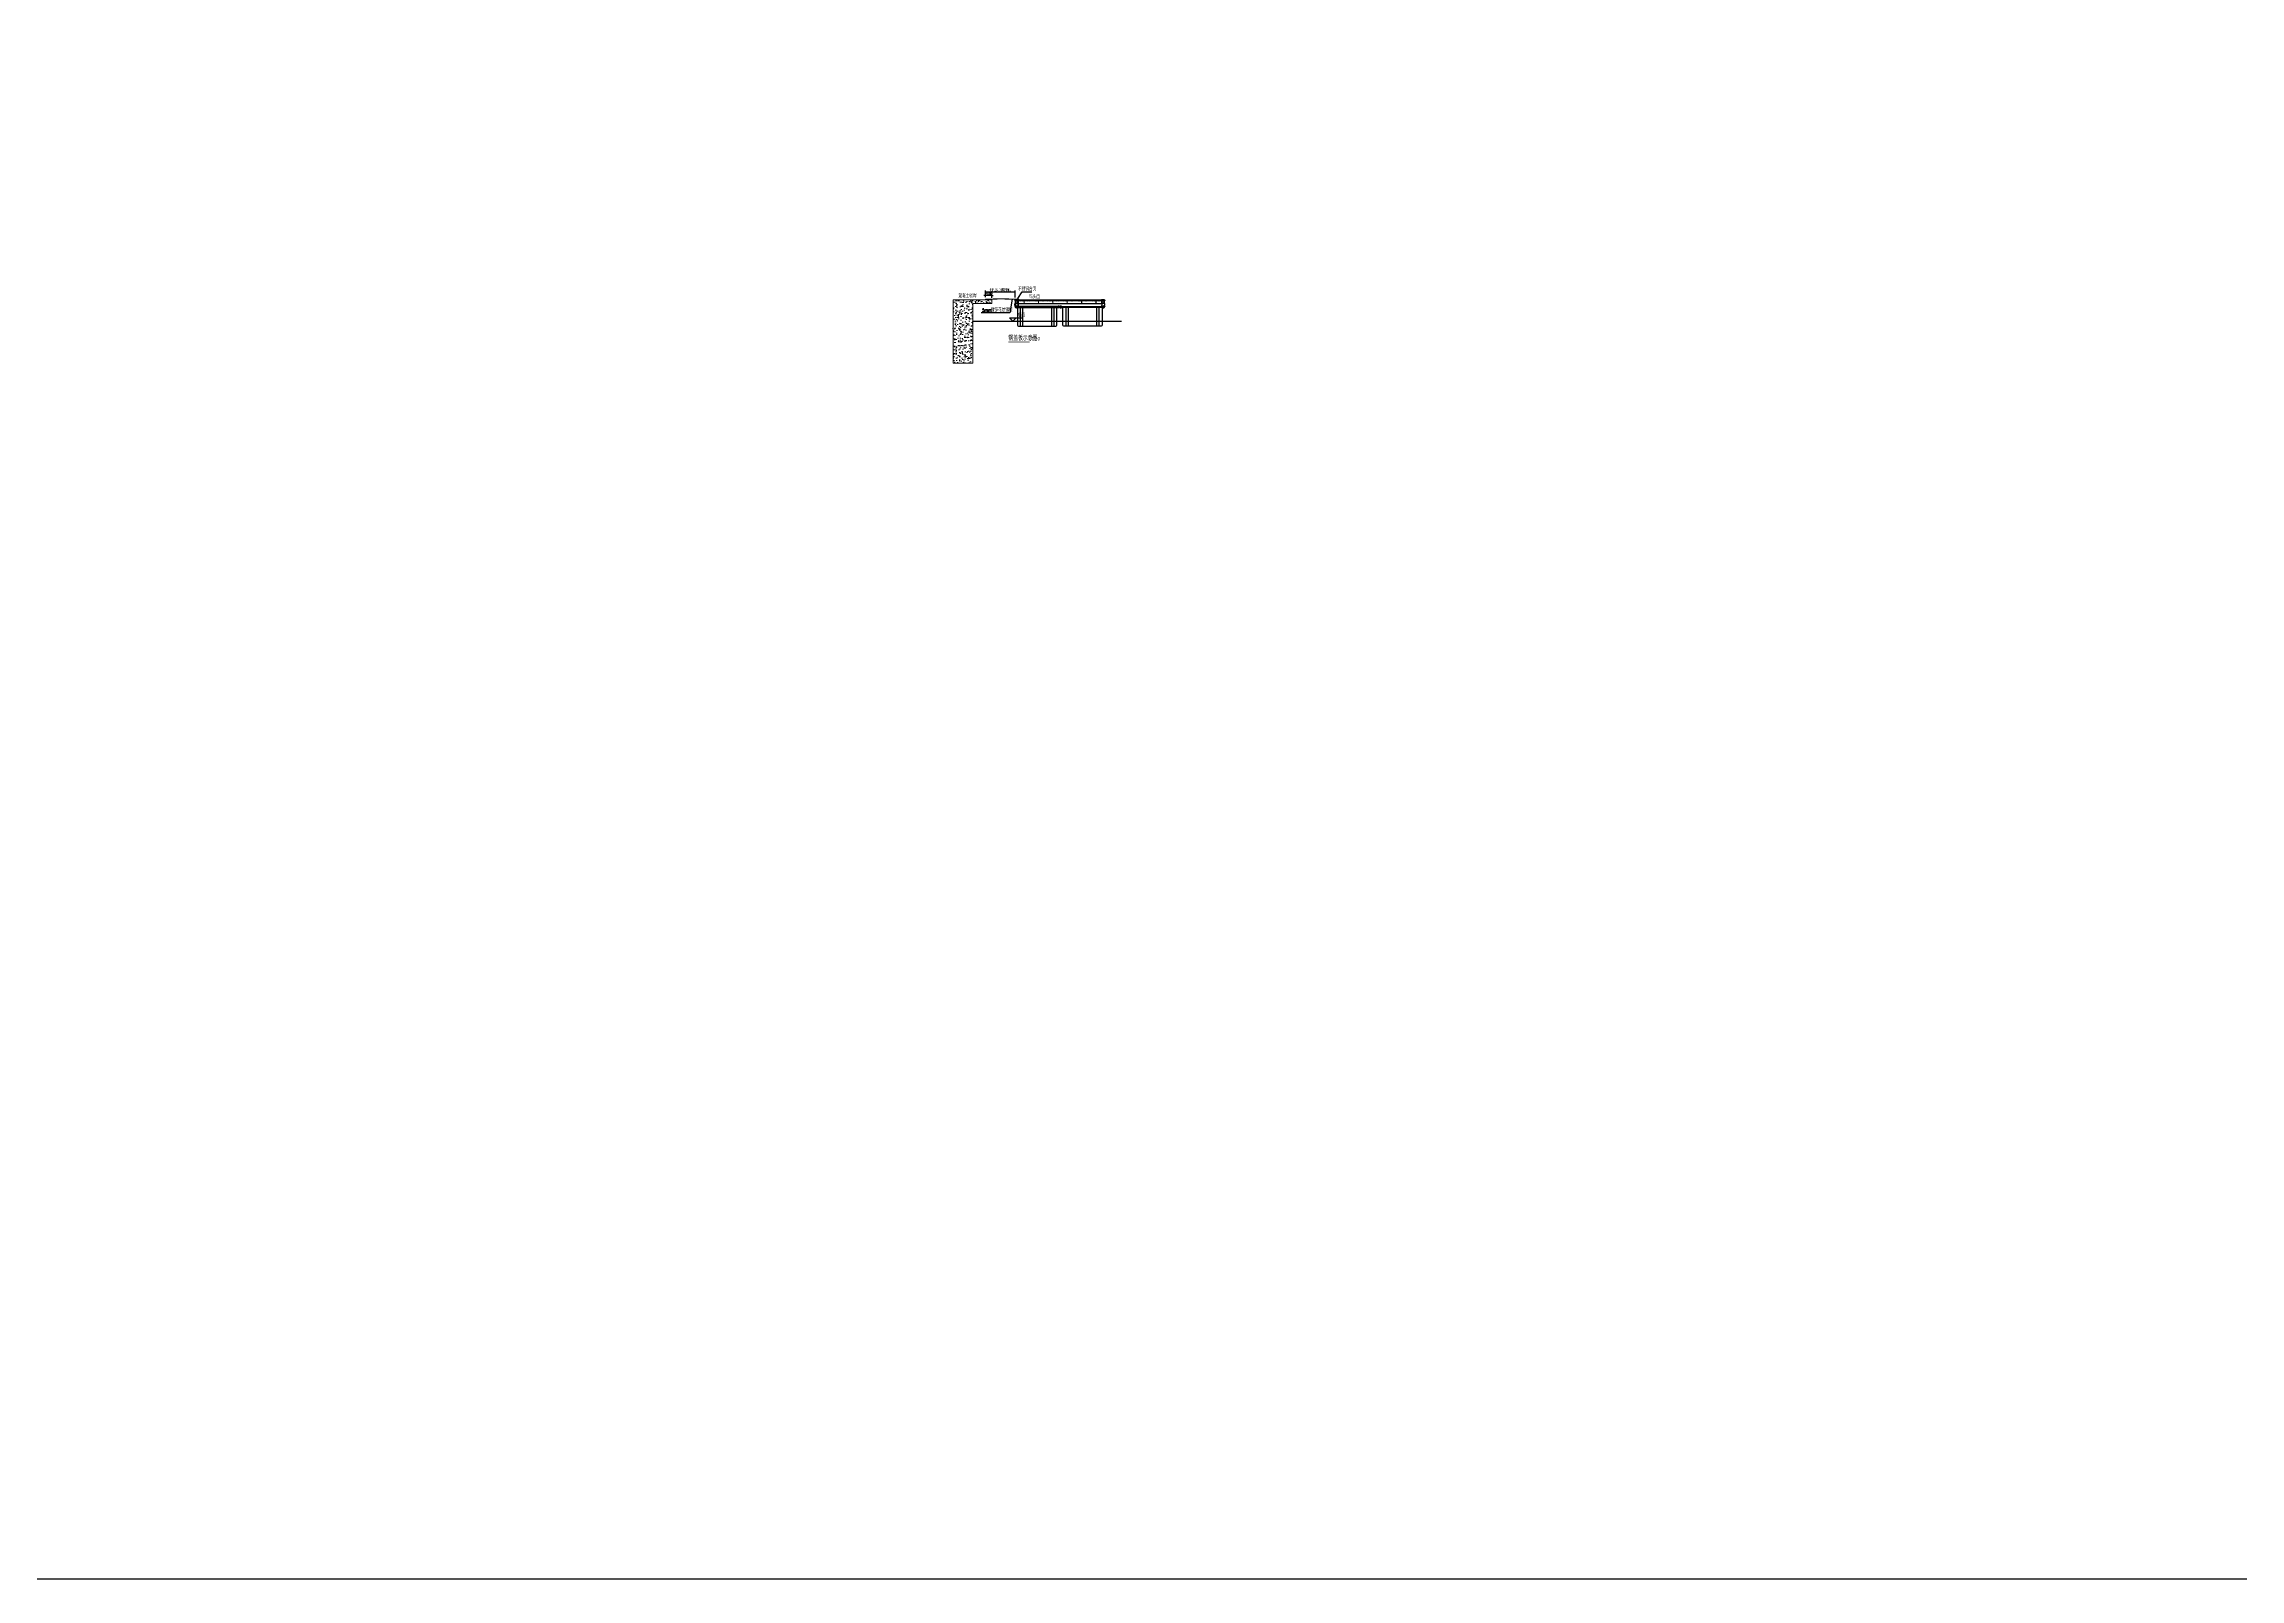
# Model space of a CAD drawing. Extents: x -89702 to 926017, y -610001 to -56924.
# Drawn here: x 695493 to 756541, y -380806 to -338143 of the extents above; entities that cross this region are included whole.
import ezdxf

# ---------------------------------------------------------------- set-up
doc = ezdxf.new("R2010")
doc.units = 0
doc.header["$LTSCALE"] = 10
doc.header["$MEASUREMENT"] = 0
for name, color, linetype in [('DIM_ELEV', 3, 'Continuous'), ('DIM_LEAD', 3, 'Continuous'), ('DIM_SYMB', 3, 'Continuous'), ('L-构造线', 6, 'Continuous'), ('PUB_TEXT', 7, 'Continuous'), ('W-STEEL_FRAME钢架', 3, 'Continuous'), ('W-STEEL_KEEL钢龙骨', 5, 'Continuous'), ('W-WOOD_FLOOR木地板', 30, 'Continuous'), ('浮箱U槽', 5, 'Continuous'), ('结构', 1, 'Continuous')]:
    doc.layers.add(name, color=color, linetype=linetype)
doc.layers.add('文字标注', color=7, linetype='Continuous', lineweight=18)
doc.styles.add('_TCH_DIM', font='SIMPLEX', dxfattribs={"bigfont": 'GBCBIG'})
doc.styles.get("Standard").update_dxf_attribs({"font": 'gbenor.shx', "bigfont": 'gbcbig.shx'})
doc.styles.add('STANDARD_T3', font='simplex.shx', dxfattribs={"width": 0.7, "bigfont": 'gbcbig.shx'})
doc.dimstyles.new('W&&20', dxfattribs={"dimtxt": 70, "dimasz": 20, "dimexe": 50, "dimexo": 60, "dimgap": 20, "dimtad": 1, "dimdec": 0, "dimzin": 0, "dimdsep": 46, "dimtxsty": 'STANDARD_T3', "dimcen": 0.09, "dimclrd": 1, "dimclre": 1, "dimclrt": 7, "dimazin": 2, "dimtfac": 1, "dimtdec": 0, "dimtix": 1, "dimtmove": 2, "dimatfit": 3, "dimfxl": 0, "dimtolj": 1, "dimtzin": 0, "dimarcsym": 0})

# ---------------------------------------------------------------- blocks, each defined once
blk = doc.blocks.new('0102')
at = {"color": 5, "lineweight": -3}
for p, q in [((-1521475, 1202749), (-1521475, 1203269)), ((-1521415, 1202749), (-1521415, 1203269)), ((-1520615, 1203269), (-1520615, 1202749)), ((-1520555, 1203269), (-1520555, 1202749))]:
    blk.add_line(p, q, dxfattribs=at)
at = {"color": 5}
blk.add_lwpolyline([(-1521615, 1203299), (-1521615, 1203269), (-1521565, 1203269), (-1520465, 1203268), (-1520415, 1203269), (-1520415, 1203299)], close=True, dxfattribs=at)
at = {"color": 5, "lineweight": -3}
blk.add_lwpolyline([(-1521565, 1203269), (-1521565, 1202799, 0.414214), (-1521515, 1202749), (-1520515, 1202749, 0.414214), (-1520465, 1202799), (-1520465, 1203269)], format="xyb", dxfattribs=at)
blk = doc.blocks.new('$matou$00000085')
at = {"color": 0, "lineweight": 5}
for p, q in [((-17, 36, 0), (-17, 37, 0)), ((-4, 34, 0), (-4, 35, 0)), ((-1, 13, 0), (-3, 13, 0))]:
    blk.add_line(p, q, dxfattribs=at)
at = {"color": 0, "lineweight": 0, "ltscale": 0.5}
blk.add_arc((-2, 17, 0), 4.07, 274.72823, 349.84724, dxfattribs=at)
at = {"layer": '结构', "color": 0, "linetype": 'ByBlock', "lineweight": 0, "ltscale": 0.5}
for p, q in [((-7, 38, 0), (-16, 38, 0)), ((-16, 35, 0), (-8, 35, 0)), ((-7, -34, 0), (-7, 34, 0)), ((-5, 33, 0), (-4, 34, 0)), ((-4, 33, 0), (-5, 33, 0)), ((-5, 31, 0), (-4, 32, 0)), ((-4, 31, 0), (-5, 31, 0)), ((-5, 31, 0), (-4, 31, 0)), ((-4, 31, 0), (-5, 31, 0)), ((-5, 29, 0), (-4, 29, 0)), ((-4, 29, 0), (-5, 29, 0)), ((-5, 27, 0), (-4, 27, 0)), ((-4, 27, 0), (-5, 27, 0)), ((-4, 26, 0), (-5, 25, 0)), ((-5, 25, 0), (-4, 25, 0)), ((-5, 24, 0), (-4, 23, 0)), ((-4, 24, 0), (-5, 24, 0)), ((-5, 22, 0), (-4, 22, 0)), ((-4, 22, 0), (-5, 22, 0)), ((-5, 20, 0), (-4, 20, 0)), ((-4, 20, 0), (-5, 20, 0)), ((-4, 32, 0), (-4, 33, 0)), ((-4, 31, 0), (-4, 29, 0)), ((-4, 31, 0), (-4, 31, 0)), ((-4, 29, 0), (-4, 27, 0)), ((-4, 27, 0), (-4, 26, 0)), ((-4, 25, 0), (-4, 24, 0)), ((-4, 23, 0), (-4, 22, 0)), ((-4, 22, 0), (-4, 20, 0)), ((-4, 20, 0), (-4, 19, 0)), ((-4, -34, 0), (-4, 12, 0)), ((-1, 34, 0), (-1, 35, 0)), ((0, 33, 0), (-1, 34, 0)), ((-1, 33, 0), (0, 33, 0)), ((-1, 32, 0), (-1, 33, 0)), ((0, 31, 0), (-1, 32, 0)), ((-1, 31, 0), (0, 31, 0)), ((-1, 30, 0), (-1, 31, 0)), ((0, 30, 0), (-1, 30, 0)), ((-1, 29, 0), (0, 30, 0)), ((-1, 28, 0), (-1, 29, 0)), ((0, 28, 0), (-1, 28, 0)), ((-1, 28, 0), (0, 28, 0)), ((-1, 26, 0), (-1, 28, 0)), ((0, 26, 0), (-1, 26, 0)), ((-1, 26, 0), (0, 26, 0)), ((-1, 25, 0), (-1, 26, 0)), ((0, 24, 0), (-1, 25, 0)), ((-1, 24, 0), (0, 24, 0)), ((-1, 23, 0), (-1, 24, 0)), ((0, 22, 0), (-1, 23, 0)), ((-1, 22, 0), (0, 22, 0)), ((-1, 22, 0), (-1, 22, 0)), ((-1, 21, 0), (-1, 22, 0)), ((0, 21, 0), (-1, 21, 0)), ((-1, 20, 0), (0, 21, 0)), ((-1, 19, 0), (-1, 20, 0)), ((2, 38, 0), (16, 38, 0)), ((3, 34, 0), (3, 17, 0)), ((16, 35, 0), (4, 35, 0)), ((17, 37, 0), (17, 36, 0)), ((-17, -35, 0), (-8, -35, 0)), ((-17, -38, 0), (-17, -36, 0)), ((17, -38, 0), (-17, -38, 0)), ((-3, -35, 0), (17, -35, 0)), ((17, -36, 0), (17, -38, 0))]:
    blk.add_line(p, q, dxfattribs=at)
for centre, radius, start, end in [((-16, 37, 0), 1, 90, 180), ((-16, 36, 0), 1, 180, 270), ((-8, 34, 0), 1, 0, 90), ((-7, 35, 0), 3, 0, 90.00167), ((-2, 19, 0), 1.75, 180, 0), ((-3, 12, 0), 1, 90, 180), ((2, 35, 0), 3, 89.99833, 180), ((4, 34, 0), 1, 90, 180), ((16, 37, 0), 1, 0, 90), ((16, 36, 0), 1, 270, 360), ((-17, -36, 0), 0.5, 90, 180), ((-17, -38, 0), 0.5, 180, 270), ((-8, -34, 0), 1, 270, 0), ((-3, -34, 0), 1, 180, 270), ((17, -36, 0), 0.5, 0, 90), ((17, -38, 0), 0.5, 270, 0)]:
    blk.add_arc(centre, radius, start, end, dxfattribs=at)
blk = doc.blocks.new('*U2399')
at = {"layer": 'W-STEEL_KEEL钢龙骨', "yscale": -1, "rotation": 180}
blk.add_blockref('$matou$00000085', (0, 0, 0), dxfattribs=at)
blk = doc.blocks.new('*U2400')
at = {"layer": '浮箱U槽', "color": 0, "linetype": 'ByBlock', "lineweight": -2, "transparency": 16777216}
for p in [(-2000, 0), (-1600, 0), (-1200, 0), (-800, 0), (-400, 0), (0, 0)]:
    blk.add_blockref('*U2399', p, dxfattribs=at)
blk = doc.blocks.new('*D2401')
at = {"layer": 'Defpoints', "color": 0, "transparency": 16777216}
for p in [(721662, -345043), (721662, -345239), (722489, -345250)]:
    blk.add_point(p, dxfattribs=at)
at = {"layer": '文字标注', "color": 1, "lineweight": -2, "transparency": 16777216}
for p, q in [((721662, -345179), (721662, -344993)), ((722469, -345043), (721682, -345043)), ((722489, -345190), (722489, -344993))]:
    blk.add_line(p, q, dxfattribs=at)
at = {"layer": '文字标注', "color": 1, "transparency": 16777216}
for points in [[(721682, -345039), (721682, -345046), (721662, -345043)], [(722469, -345039), (722469, -345046), (722489, -345043)]]:
    blk.add_solid(points, dxfattribs=at)
at = {"layer": '文字标注', "color": 7, "transparency": 16777216, "insert": (722076, -344984), "char_height": 70, "attachment_point": 5, "style": 'STANDARD_T3'}
blk.add_mtext('\\A1;长度根据实际缝隙宽度确定', dxfattribs=at)
blk = doc.blocks.new('*D2402')
at = {"layer": 'Defpoints', "color": 0, "transparency": 16777216}
for p in [(721662, -345137), (721662, -345225), (721842, -345258)]:
    blk.add_point(p, dxfattribs=at)
at = {"layer": '文字标注', "color": 1, "lineweight": -2, "transparency": 16777216}
for p, q in [((721642, -345137), (721622, -345137)), ((721662, -345165), (721662, -345087)), ((721842, -345137), (721662, -345137)), ((721842, -345198), (721842, -345087)), ((721862, -345137), (721882, -345137))]:
    blk.add_line(p, q, dxfattribs=at)
at = {"layer": '文字标注', "color": 1, "transparency": 16777216}
for points in [[(721642, -345134), (721642, -345141), (721662, -345137)], [(721862, -345134), (721862, -345141), (721842, -345137)]]:
    blk.add_solid(points, dxfattribs=at)
at = {"layer": '文字标注', "color": 7, "transparency": 16777216, "insert": (721752, -345082), "char_height": 70, "attachment_point": 5, "style": 'STANDARD_T3'}
blk.add_mtext('\\A1;≥150', dxfattribs=at)

msp = doc.modelspace()

# ---------------------------------------------------------------- hatches: boundary and pattern name
at = {"layer": 'W-WOOD_FLOOR木地板'}
h = msp.add_hatch(dxfattribs=at)
h.set_pattern_fill('木纹01', color=256, scale=50)
h.set_pattern_definition([(360, (373343.34, -170418.83), (200, 200), [10, -190]), (360, (373203.34, -170398.83), (200, 200), [20, -180]), (360, (373333.34, -170388.83), (200, 200), [10, -190]), (360, (373213.34, -170368.83), (200, 200), [10, -190]), (360, (373333.34, -170358.83), (200, 200), [10, -190]), (360, (373223.34, -170348.83), (200, 200), [10, -190]), (360, (373333.34, -170338.83), (200, 200), [10, -190]), (360, (373223.34, -170318.83), (200, 200), [10, -110, 10, -70]), (360, (373223.34, -170298.83), (200, 200), [20, -100, 10, -70]), (360, (373213.34, -170268.83), (200, 200), [10, -30, 10, -80, 10, -60]), (360, (373203.34, -170248.83), (200, 200), [10, -40, 20, -130]), (360, (373333.34, -170238.83), (200, 200), [10, -190]), (360, (373203.34, -170228.83), (200, 200), [10, -50, 10, -130]), (45, (373183.34, -170418.83), (5e-14, 200), [28.2842, -254.55851]), (45, (373353.34, -170418.83), (5e-14, 200), [56.56854, -226.27417]), (45, (373353.34, -170318.83), (5e-14, 200), [14.142, -268.70071]), (45, (373183.34, -170298.83), (5e-14, 200), [42.4264, -240.41631]), (45, (373353.34, -170298.83), (5e-14, 200), [70.71068, -212.13203]), (45, (373353.34, -170268.83), (5e-14, 200), [42.4264, -240.41631]), (315, (373313.34, -170248.83), (200, -9e-14), [14.142, -268.70071]), (315, (373243.34, -170408.83), (200, -9e-14), [28.2842, -254.55851]), (315, (373253.34, -170328.83), (200, -9e-14), [28.2842, -254.55851]), (315, (373313.34, -170368.83), (200, -9e-14), [28.2842, -254.55851]), (315, (373303.34, -170288.83), (200, -9e-14), [28.2842, -254.55851]), (315, (373313.34, -170268.83), (200, -9e-14), [42.4264, -240.41631]), (315, (373263.34, -170388.83), (200, -9e-14), [42.4264, -240.41631]), (315, (373293.34, -170378.83), (200, -9e-14), [42.4264, -240.41631]), (315, (373263.34, -170308.83), (200, -9e-14), [42.4264, -240.41631]), (315, (373283.34, -170298.83), (200, -9e-14), [42.4264, -240.41631]), (26.56505, (373193.34, -170378.83), (200, 8e-08), [22.36068, -424.85292]), (26.56505, (373343.34, -170388.83), (200, 8e-08), [89.44272, -357.77088]), (26.56505, (373343.34, -170358.83), (200, 8e-08), [89.44272, -357.77088]), (26.56505, (373343.34, -170338.83), (200, 8e-08), [89.4428, -134, 44.722, -179.048795]), (26.56505, (373363.34, -170308.83), (200, 8e-08), [22.36068, -424.85292]), (26.56505, (373183.34, -170238.83), (200, 8e-08), [22.36068, -424.85292]), (26.56505, (373343.34, -170238.83), (200, 8e-08), [44.72136, -402.49224]), (333.43495, (373293.34, -170418.83), (200, -8e-08), [44.72136, -402.49224]), (333.43495, (373223.34, -170368.83), (200, -8e-08), [44.72136, -402.49224]), (333.43495, (373223.34, -170398.83), (200, -8e-08), [22.36068, -424.85224]), (333.43495, (373233.34, -170348.83), (200, -8e-08), [67.08204, -380.13156]), (333.43495, (373273.34, -170348.83), (200, -8e-08), [44.72136, -402.49224]), (333.43495, (373293.34, -170338.83), (200, -8e-08), [44.72136, -402.49224]), (333.43495, (373233.34, -170318.83), (200, -8e-08), [22.36068, -424.85224]), (333.43495, (373243.34, -170298.83), (200, -8e-08), [22.36068, -424.85224]), (333.43495, (373323.34, -170258.83), (200, -8e-08), [22.36068, -424.85224]), (333.43495, (373313.34, -170328.83), (200, -8e-08), [22.36068, -424.85224]), (333.43495, (373223.34, -170268.83), (200, -8e-08), [67.08204, -380.13156]), (333.43495, (373213.34, -170248.83), (200, -8e-08), [44.72136, -402.49224]), (333.43495, (373323.34, -170308.83), (200, -8e-08), [22.36, -201.24, 22.36, -201.253595]), (333.43495, (373263.34, -170268.83), (200, -8e-08), [44.72136, -402.49224]), (333.43495, (373273.34, -170248.83), (200, -8e-08), [44.72136, -402.49224]), (333.43495, (373213.34, -170228.83), (200, -8e-08), [44.72136, -402.49224]), (333.43495, (373273.34, -170228.83), (200, -8e-08), [44.72136, -402.49224])])
h.paths.add_polyline_path([(722560.5, -345255.6), (722560.5, -345279.6), (724904.1, -345279.6), (724904.1, -345255.6)])
at = {"layer": '文字标注', "true_color": 0x636466}
h = msp.add_hatch(dxfattribs=at)
h.set_pattern_fill('混凝土', color=251, scale=30)
h.set_pattern_definition([(50, (0, 0), (215.178055, -18.82564), [22.5, -247.5]), (355, (0, 0), (-41.6254, 225.65764), [18, -198]), (100.4514, (17.93, -1.57), (173.552815, 206.83186), [19.122057, -210.342634]), (46.1842, (0, 60), (320.172315, -49.6557), [33.75, -371.25]), (96.6356, (26.68, 55.86), (280.39881, 292.23536), [28.68309, -315.5139]), (351.1842, (0, 60), (280.39858, 292.23558), [27, -297]), (21, (30, 45), (179.072116, -120.785667), [22.5, -247.5]), (326, (30, 45), (72.9946, 217.545014), [18, -198]), (71.4514, (44.92, 34.93), (252.06679, 96.75915), [19.122057, -210.342634]), (37.5, (0, 0), (3.6479566, 99.868156), [0, -195.6, 0, -201, 0, -198.75]), (7.5, (0, 0), (78.920861, 118.323514), [0, -114.6, 0, -191.1, 0, -75.75]), (327.5, (-66.9, 0), (160.146731, -6.7664615), [0, -75, 0, -234, 0, -310.5]), (317.5, (-96.9, 0), (174.95585, 30.031495), [0, -97.5, 0, -155.4, 0, -220.5])])
h.paths.add_polyline_path([(720763.2, -345257.7), (721310.7, -345257.7), (721842.3, -345257.7), (721842.3, -345357.7), (721310.7, -345357.7), (721310.7, -347016.9), (720763.2, -347016.9)])

# ---------------------------------------------------------------- linework, layer by layer
at = {"color": 3, "lineweight": -3}
for p, q in [((722483.2, -345383.6), (722483.2, -345364.8)), ((722502.3, -345318.1), (722502.3, -345275)), ((722507.8, -345276), (722520.4, -345276)), ((722518.8, -345251.5), (722519.1, -345251)), ((722520.2, -345251), (722520.5, -345251.5)), ((722520.8, -345251.5), (722521.1, -345251)), ((722522.8, -345251.5), (722523.1, -345251)), ((722523.3, -345251), (722528.4, -345251)), ((722523.3, -345251), (722525.1, -345251)), ((722533.9, -345253.5), (722533.9, -345257.8)), ((722548, -345257.8), (722548, -345253.5)), ((722553.5, -345251), (722558.6, -345251)), ((722567.1, -345251.5), (722566.8, -345251)), ((722569.1, -345251.5), (722568.8, -345251)), ((722569.7, -345251), (722569.4, -345251.5)), ((722570.6, -345280.6), (722570.6, -345318.1)), ((722570.6, -345384.8), (722570.6, -345434.2)), ((722571.1, -345251.5), (722570.8, -345251)), ((722573.9, -345251), (722576.2, -345251)), ((724892.6, -345251), (724890.2, -345251)), ((724895.3, -345251.5), (724895.6, -345251)), ((724895.9, -345280.6), (724895.9, -345318.1)), ((724895.9, -345384.8), (724895.9, -345434.2)), ((724896.8, -345251), (724897.1, -345251.5)), ((724897.3, -345251.5), (724897.6, -345251)), ((724899.3, -345251.5), (724899.6, -345251)), ((724913, -345251), (724907.8, -345251)), ((724918.5, -345257.8), (724918.5, -345253.5)), ((724932.5, -345253.5), (724932.5, -345257.8)), ((724943.2, -345251), (724938, -345251)), ((724943.2, -345251), (724941.4, -345251)), ((724943.6, -345251.5), (724943.3, -345251)), ((724945.6, -345251.5), (724945.3, -345251)), ((724946.2, -345251), (724945.9, -345251.5)), ((724958.6, -345276), (724946.1, -345276)), ((724947.6, -345251.5), (724947.3, -345251)), ((724964.2, -345318.1), (724964.2, -345275)), ((724983.2, -345383.6), (724983.2, -345364.8))]:
    msp.add_line(p, q, dxfattribs=at)
at = {"color": 0}
msp.add_line((722533.9, -345255.6), (722548, -345255.6), dxfattribs=at)
at = {"color": 1, "lineweight": -3}
msp.add_line((722570.6, -345356.2), (724895.9, -345356.2), dxfattribs=at)
at = {"color": 3, "lineweight": -3}
for points in [[(722503.3, -345251, 0.4142136), (722483.2, -345271), (722483.2, -345272.6)], [(722483.2, -345383.6, 0.1989124), (722483.3, -345383.8), (722483.6, -345384.1, -0.4142136), (722483.6, -345384.4), (722483.3, -345384.7, 0.1989124), (722483.2, -345384.8)], [(722483.2, -345409.6, 0.4142136), (722485.7, -345412.1), (722487, -345412.1, 0.4142136), (722487.2, -345411.9)], [(722483.2, -345431.7), (722483.2, -345435.7, 0.4142136), (722485.2, -345437.7)], [(722514.3, -345473.8, -0.4142136), (722502.3, -345461.8), (722502.3, -345439.7, 0.4142136), (722500.3, -345437.7), (722485.2, -345437.7)], [(722487.2, -345426.3, 0.4142136), (722487, -345426.1), (722485.7, -345426.1)], [(722487.2, -345411.9), (722487.2, -345405.1, -0.4142136), (722488.2, -345404.1), (722501.3, -345404.1, -0.4142136), (722502.3, -345405.1), (722502.3, -345418.5, 0.1989124), (722502.4, -345418.7), (722502.7, -345419, -0.4142136), (722502.7, -345419.3), (722502.4, -345419.6, 0.1989124), (722502.3, -345419.7), (722502.3, -345433.2, -0.4142136), (722501.3, -345434.2), (722488.2, -345434.2, -0.4142136), (722487.2, -345433.2), (722487.2, -345426.3)], [(722487.3, -345270), (722487.3, -345270), (722503.8, -345270, -0.4142136), (722505.8, -345272), (722505.8, -345274, 0.4139088), (722507.8, -345276)], [(722489.9, -345355.4, -0.4035353), (722491, -345356.2), (722492.4, -345363.6, 0.3624885), (722493.4, -345364.4), (722500.3, -345364.4, 0.4142136), (722502.3, -345362.4), (722502.3, -345319.3)], [(722500.3, -345273), (722493.4, -345273, 0.3624885), (722492.4, -345273.9), (722491, -345281.3)], [(722502.3, -345318.1, 0.1989124), (722502.4, -345318.3), (722502.7, -345318.6, -0.4142136), (722502.7, -345318.9), (722502.4, -345319.2, 0.1989124), (722502.3, -345319.3)], [(722503.3, -345255), (722503.3, -345255), (722519.4, -345255, -0.4142136), (722522.4, -345258), (722522.4, -345274, -0.4145184), (722520.4, -345276)], [(722582.6, -345437.7), (722507.3, -345437.7, 0.4142136), (722505.3, -345439.7), (722505.3, -345461.8, 0.4142136), (722514.3, -345470.8)], [(722508, -345251, -0.1989124), (722508.2, -345251), (722508.5, -345251.5)], [(722508.8, -345251.5), (722509.1, -345251, -0.1989124), (722509.2, -345251), (722510.1, -345251, -0.1989124), (722510.2, -345251), (722510.5, -345251.5)], [(722510.8, -345251.5), (722511.1, -345251, -0.1989124), (722511.2, -345251), (722512.1, -345251, -0.1989124), (722512.2, -345251), (722512.5, -345251.5)], [(722512.8, -345251.5), (722513.1, -345251, -0.1989124), (722513.2, -345251), (722514.1, -345251, -0.1989124), (722514.2, -345251), (722514.5, -345251.5)], [(722531, -345473.8), (722531.3, -345473.5, -0.4142136), (722531.6, -345473.5), (722531.9, -345473.8, 0.1989124), (722532, -345473.8), (722540.4, -345473.8, 0.4142136), (722541.5, -345472.8), (722541.5, -345471.8, 0.4142136), (722540.4, -345470.8), (722514.3, -345470.8)], [(722531, -345473.8, -0.1989124), (722530.8, -345473.8), (722514.3, -345473.8)], [(722514.8, -345251.5), (722515.1, -345251, -0.1989124), (722515.2, -345251), (722516.1, -345251, -0.1989124), (722516.2, -345251), (722516.5, -345251.5)], [(722516.8, -345251.5), (722517.1, -345251, -0.1989124), (722517.2, -345251), (722518.1, -345251, -0.1989124), (722518.2, -345251), (722518.5, -345251.5)], [(722519.1, -345251, -0.1989124), (722519.3, -345251), (722520.1, -345251)], [(722521.3, -345251), (722522.1, -345251, -0.1989124), (722522.2, -345251), (722522.5, -345251.5)], [(722540.4, -345276.1), (722526.9, -345276.1, -0.4142136), (722525.9, -345275), (722525.9, -345259, -0.4142136), (722526.9, -345258), (722533.7, -345258)], [(722541.5, -345276.1, 0.1989124), (722541.4, -345276.1), (722541.1, -345276.4, -0.4142136), (722540.8, -345276.4), (722540.5, -345276.1, 0.1989124), (722540.4, -345276.1)], [(722541.5, -345276.1), (722555, -345276.1, 0.4142136), (722556, -345275), (722556, -345259, 0.4142136), (722555, -345258), (722548.2, -345258)], [(722559.1, -345251.5), (722558.8, -345251, 0.1989124), (722558.6, -345251), (722556.8, -345251)], [(722561.1, -345251.5), (722560.8, -345251, 0.1989124), (722560.6, -345251), (722559.8, -345251, 0.1989124), (722559.7, -345251), (722559.4, -345251.5)], [(722570.6, -345280.6, 0.4142136), (722569.6, -345279.6), (722560.5, -345279.6, -0.4142136), (722559.5, -345278.6), (722559.5, -345255, -0.4142136), (722560.5, -345254)], [(722583.6, -345253.5), (722583.6, -345253.8, -0.4142136), (722583.4, -345254), (722560.5, -345254)], [(722563.1, -345251.5), (722562.8, -345251, 0.1989124), (722562.7, -345251), (722561.8, -345251, 0.1989124), (722561.7, -345251), (722561.4, -345251.5)], [(722565.1, -345251.5), (722564.8, -345251, 0.1989124), (722564.7, -345251), (722563.8, -345251, 0.1989124), (722563.7, -345251), (722563.4, -345251.5)], [(722566.7, -345251), (722565.8, -345251, 0.1989124), (722565.7, -345251), (722565.4, -345251.5)], [(722568.7, -345251), (722567.8, -345251, 0.1989124), (722567.7, -345251), (722567.4, -345251.5)], [(722570.7, -345251), (722569.8, -345251, 0.1989124), (722569.7, -345251)], [(722570.6, -345356.2), (722570.6, -345434.2, 2.4142136), (722571.1, -345434.7), (722582.6, -345434.7, -0.4142136), (722583.6, -345435.7), (722583.6, -345436.7, -0.4142136), (722582.6, -345437.7)], [(722570.5, -345318.3), (722570.2, -345318.6, 0.4142136), (722570.2, -345318.9), (722570.5, -345319.2, -0.1989124), (722570.6, -345319.3), (722570.6, -345319.3), (722570.6, -345383.6)], [(722570.5, -345383.8), (722570.2, -345384.1, 0.4142136), (722570.2, -345384.4), (722570.5, -345384.7)], [(722573.1, -345251.5), (722572.8, -345251, 0.1989124), (722572.7, -345251), (722571.9, -345251, 0.1989124), (722571.7, -345251), (722571.4, -345251.5)], [(722573.9, -345251, 0.1989124), (722573.7, -345251), (722573.4, -345251.5)], [(724882.8, -345253.5), (724882.8, -345253.8, 0.4142136), (724883, -345254), (724905.9, -345254)], [(724895.9, -345356.2), (724895.9, -345434.2, -2.4142136), (724895.4, -345434.7), (724883.8, -345434.7, 0.4142136), (724882.8, -345435.7), (724882.8, -345436.7, 0.4142136), (724883.8, -345437.7)], [(724883.8, -345437.7), (724959.1, -345437.7, -0.4142136), (724961.1, -345439.7), (724961.1, -345461.8, -0.4142136), (724952.1, -345470.8)], [(724892.6, -345251, -0.1989124), (724892.7, -345251), (724893, -345251.5)], [(724893.3, -345251.5), (724893.6, -345251, -0.1989124), (724893.8, -345251), (724894.6, -345251, -0.1989124), (724894.7, -345251), (724895, -345251.5)], [(724895.8, -345251), (724896.6, -345251, -0.1989124), (724896.8, -345251)], [(724895.9, -345280.6, -0.4142136), (724896.9, -345279.6), (724905.9, -345279.6, 0.4142136), (724906.9, -345278.6), (724906.9, -345255, 0.4142136), (724905.9, -345254)], [(724895.9, -345318.3), (724896.2, -345318.6, -0.4142136), (724896.2, -345318.9), (724895.9, -345319.2, 0.1989124), (724895.9, -345319.3), (724895.9, -345319.3), (724895.9, -345383.6)], [(724895.9, -345383.8), (724896.2, -345384.1, -0.4142136), (724896.2, -345384.4), (724895.9, -345384.7)], [(724897.8, -345251), (724898.6, -345251, -0.1989124), (724898.8, -345251), (724899.1, -345251.5)], [(724899.8, -345251), (724900.6, -345251, -0.1989124), (724900.8, -345251), (724901.1, -345251.5)], [(724901.4, -345251.5), (724901.7, -345251, -0.1989124), (724901.8, -345251), (724902.6, -345251, -0.1989124), (724902.8, -345251), (724903.1, -345251.5)], [(724903.4, -345251.5), (724903.7, -345251, -0.1989124), (724903.8, -345251), (724904.6, -345251, -0.1989124), (724904.8, -345251), (724905.1, -345251.5)], [(724905.4, -345251.5), (724905.7, -345251, -0.1989124), (724905.8, -345251), (724906.6, -345251, -0.1989124), (724906.8, -345251), (724907.1, -345251.5)], [(724907.4, -345251.5), (724907.7, -345251, -0.1989124), (724907.8, -345251), (724909.7, -345251)], [(724924.9, -345276.1), (724911.4, -345276.1, -0.4142136), (724910.4, -345275), (724910.4, -345259, -0.4142136), (724911.4, -345258), (724918.3, -345258)], [(724924.9, -345276.1, -0.1989124), (724925.1, -345276.1), (724925.4, -345276.4, 0.4142136), (724925.6, -345276.4), (724925.9, -345276.1, -0.1989124), (724926.1, -345276.1)], [(724935.5, -345473.8), (724935.2, -345473.5, 0.4142136), (724934.9, -345473.5), (724934.6, -345473.8, -0.1989124), (724934.5, -345473.8), (724926, -345473.8, -0.4142136), (724925, -345472.8), (724925, -345471.8, -0.4142136), (724926, -345470.8), (724952.1, -345470.8)], [(724926.1, -345276.1), (724939.6, -345276.1, 0.4142136), (724940.6, -345275), (724940.6, -345259, 0.4142136), (724939.6, -345258), (724932.7, -345258)], [(724935.5, -345473.8, 0.1989124), (724935.6, -345473.8), (724952.1, -345473.8)], [(724945.2, -345251), (724944.4, -345251, 0.1989124), (724944.2, -345251), (724943.9, -345251.5)], [(724963.1, -345255), (724963.1, -345255), (724947.1, -345255, 0.4142136), (724944.1, -345258), (724944.1, -345274, 0.4145184), (724946.1, -345276)], [(724947.3, -345251, 0.1989124), (724947.2, -345251), (724946.4, -345251)], [(724949.6, -345251.5), (724949.3, -345251, 0.1989124), (724949.2, -345251), (724948.4, -345251, 0.1989124), (724948.2, -345251), (724947.9, -345251.5)], [(724951.7, -345251.5), (724951.4, -345251, 0.1989124), (724951.2, -345251), (724950.4, -345251, 0.1989124), (724950.2, -345251), (724949.9, -345251.5)], [(724953.7, -345251.5), (724953.4, -345251, 0.1989124), (724953.2, -345251), (724952.4, -345251, 0.1989124), (724952.2, -345251), (724951.9, -345251.5)], [(724952.1, -345473.8, 0.4142136), (724964.2, -345461.8), (724964.2, -345439.7, -0.4142136), (724966.2, -345437.7), (724981.2, -345437.7)], [(724955.7, -345251.5), (724955.4, -345251, 0.1989124), (724955.2, -345251), (724954.4, -345251, 0.1989124), (724954.2, -345251), (724953.9, -345251.5)], [(724957.7, -345251.5), (724957.4, -345251, 0.1989124), (724957.2, -345251), (724956.4, -345251, 0.1989124), (724956.3, -345251), (724956, -345251.5)], [(724958.4, -345251, 0.1989124), (724958.3, -345251), (724958, -345251.5)], [(724979.2, -345270), (724979.2, -345270), (724962.6, -345270, 0.4142136), (724960.6, -345272), (724960.6, -345274, -0.4139088), (724958.6, -345276)], [(724963.1, -345251, -0.4142136), (724983.2, -345271), (724983.2, -345272.6)], [(724964.2, -345318.1, -0.1989124), (724964.1, -345318.3), (724963.8, -345318.6, 0.4142136), (724963.8, -345318.9), (724964.1, -345319.2, -0.1989124), (724964.2, -345319.3)], [(724979.2, -345411.9), (724979.2, -345405.1, 0.4142136), (724978.2, -345404.1), (724965.2, -345404.1, 0.4142136), (724964.2, -345405.1), (724964.2, -345418.5, -0.1989124), (724964.1, -345418.7), (724963.8, -345419, 0.4142136), (724963.8, -345419.3), (724964.1, -345419.6, -0.1989124), (724964.2, -345419.7), (724964.2, -345433.2, 0.4142136), (724965.2, -345434.2), (724978.2, -345434.2, 0.4142136), (724979.2, -345433.2), (724979.2, -345426.3)], [(724976.6, -345355.4, 0.4035353), (724975.4, -345356.2), (724974.1, -345363.6, -0.3624885), (724973.1, -345364.4), (724966.2, -345364.4, -0.4142136), (724964.2, -345362.4), (724964.2, -345319.3)], [(724966.2, -345273), (724973.1, -345273, -0.3624885), (724974.1, -345273.9), (724975.4, -345281.3)], [(724983.2, -345409.6, -0.4142136), (724980.7, -345412.1), (724979.4, -345412.1, -0.4142136), (724979.2, -345411.9)], [(724979.2, -345426.3, -0.4142136), (724979.4, -345426.1), (724980.7, -345426.1)], [(724983.2, -345431.7), (724983.2, -345435.7, -0.4142136), (724981.2, -345437.7)], [(724983.2, -345383.6, -0.1989124), (724983.2, -345383.8), (724982.9, -345384.1, 0.4142136), (724982.9, -345384.4), (724983.2, -345384.7, -0.1989124), (724983.2, -345384.8)]]:
    msp.add_lwpolyline(points, format="xyb", dxfattribs=at)
for points in [[(722483.2, -345409.6), (722483.2, -345399.1), (722483.2, -345384.8)], [(722503.3, -345251), (722508, -345251), (722505.7, -345251)], [(724963.1, -345251), (724958.4, -345251), (724960.8, -345251)], [(724983.2, -345409.6), (724983.2, -345399.1), (724983.2, -345384.8)]]:
    msp.add_lwpolyline(points, dxfattribs=at)
for points in [[(722567.1, -345431.2, -0.4142136), (722564, -345434.2), (722508.8, -345434.2, -0.4142136), (722505.8, -345431.2), (722505.8, -345403.6, 0.4142136), (722502.8, -345400.5), (722489.8, -345400.5, -0.4142136), (722486.7, -345397.5), (722486.7, -345371.9, -0.4142136), (722489.8, -345368.9), (722502.8, -345368.9, 0.4142136), (722505.8, -345365.9), (722505.8, -345356.4, -0.4142136), (722507.8, -345354.4), (722564, -345354.4, -0.4142136), (722567.1, -345357.4)], [(722559, -345283.1, -0.356394), (722556.1, -345280.7, 0.356394), (722554.1, -345279.1), (722508.8, -345279.1, 0.4142136), (722505.8, -345282.1), (722505.8, -345349.3, 0.4142136), (722507.8, -345351.3), (722564, -345351.3, 0.4142136), (722567.1, -345348.3), (722567.1, -345286.1, 0.4142136), (722564, -345283.1)], [(724907.4, -345283.1, 0.356394), (724910.4, -345280.7, -0.356394), (724912.3, -345279.1), (724957.6, -345279.1, -0.4142136), (724960.6, -345282.1), (724960.6, -345349.3, -0.4142136), (724958.6, -345351.3), (724902.4, -345351.3, -0.4142136), (724899.4, -345348.3), (724899.4, -345286.1, -0.4142136), (724902.4, -345283.1)], [(724899.4, -345431.2, 0.4142136), (724902.4, -345434.2), (724957.6, -345434.2, 0.4142136), (724960.6, -345431.2), (724960.6, -345403.6, -0.4142136), (724963.7, -345400.5), (724976.7, -345400.5, 0.4142136), (724979.7, -345397.5), (724979.7, -345371.9, 0.4142136), (724976.7, -345368.9), (724963.7, -345368.9, -0.4142136), (724960.6, -345365.9), (724960.6, -345356.4, 0.4142136), (724958.6, -345354.4), (724902.4, -345354.4, 0.4142136), (724899.4, -345357.4)]]:
    msp.add_lwpolyline(points, format="xyb", close=True, dxfattribs=at)
at = {"color": 4}
for points in [[(723723.3, -345429.7), (723723.3, -345472.7), (723683.3, -345472.7), (723683.3, -345468.7), (723719.3, -345468.7), (723719.3, -345433.7), (723683.3, -345433.7), (723683.3, -345429.7)], [(723743.1, -345429.7), (723743.1, -345472.7), (723783.1, -345472.7), (723783.1, -345468.7), (723747.1, -345468.7), (723747.1, -345433.7), (723783.1, -345433.7), (723783.1, -345429.7)]]:
    msp.add_lwpolyline(points, close=True, dxfattribs=at)
at = {"color": 3, "lineweight": -3}
for centre, radius, start, end in [((722493.1, -345272.7), 9.88, 179.709357, 251.986104), ((722493.3, -345364.9), 10.1, 110.042211, 179.705479), ((722489.8, -345431.3), 6.62, 128.304663, 182.807428), ((722503.3, -345271), 16, 89.816569, 176.447209), ((722490.1, -345281.1), 1, 270, 349.7), ((722500.3, -345275), 2.01, 0, 90), ((722508.6, -345251.3), 0.201, 225, 315), ((722510.6, -345251.3), 0.201, 225, 315), ((722512.6, -345251.3), 0.201, 225, 315), ((722514.7, -345251.3), 0.201, 225, 315), ((722516.7, -345251.3), 0.201, 225, 315), ((722518.7, -345251.3), 0.201, 225, 315), ((722520.1, -345251.2), 0.201, 45.000001, 90), ((722520.7, -345251.3), 0.201, 225, 315), ((722521.3, -345251.2), 0.201, 90, 134.999998), ((722522.7, -345251.3), 0.201, 225, 315), ((722523.3, -345251.2), 0.201, 90, 134.999998), ((722528.7, -345257.6), 6.62, 38.304663, 92.807428), ((722533.7, -345257.8), 0.201, 270, 0.274109), ((722553.2, -345257.6), 6.62, 87.192572, 141.695337), ((722548.2, -345257.8), 0.201, 180, 270), ((722559.2, -345251.3), 0.201, 225, 315), ((722561.2, -345251.3), 0.201, 225, 315), ((722563.2, -345251.3), 0.201, 225, 315), ((722565.2, -345251.3), 0.201, 225, 315), ((722566.7, -345251.2), 0.201, 45.000002, 90), ((722567.3, -345251.3), 0.201, 225, 315), ((722568.7, -345251.2), 0.201, 45.000002, 90), ((722569.3, -345251.3), 0.201, 225, 315), ((722570.4, -345318.1), 0.201, 315, 0), ((722570.4, -345383.6), 0.201, 315, 0), ((722570.4, -345384.8), 0.201, 360, 45), ((722570.7, -345251.2), 0.201, 45.000002, 90), ((722571.3, -345251.3), 0.201, 225, 315), ((722573.3, -345251.3), 0.201, 225, 315), ((722575.7, -345264.8), 13.8, 54.839429, 92.381491), ((724890.8, -345264.8), 13.8, 87.618509, 125.160571), ((724893.2, -345251.3), 0.201, 225, 315), ((724895.2, -345251.3), 0.201, 225, 315), ((724895.8, -345251.2), 0.201, 90, 134.999998), ((724896.1, -345318.1), 0.201, 180, 225), ((724896.1, -345383.6), 0.201, 180, 225), ((724896.1, -345384.8), 0.201, 135, 180), ((724897.2, -345251.3), 0.201, 225, 315), ((724897.8, -345251.2), 0.201, 90, 134.999998), ((724899.2, -345251.3), 0.201, 225, 315), ((724899.8, -345251.2), 0.201, 90, 134.999998), ((724901.2, -345251.3), 0.201, 225, 315), ((724903.2, -345251.3), 0.201, 225, 315), ((724905.2, -345251.3), 0.201, 225, 315), ((724907.2, -345251.3), 0.201, 225, 315), ((724913.3, -345257.6), 6.62, 38.304663, 92.807428), ((724918.3, -345257.8), 0.201, 270, 360), ((724937.7, -345257.6), 6.62, 87.192572, 141.695337), ((724932.7, -345257.8), 0.201, 179.725891, 270), ((724943.2, -345251.2), 0.201, 45.000002, 90), ((724943.8, -345251.3), 0.201, 225, 315), ((724945.2, -345251.2), 0.201, 45.000002, 90), ((724945.8, -345251.3), 0.201, 225, 315), ((724946.4, -345251.2), 0.201, 90, 134.999999), ((724947.8, -345251.3), 0.201, 225, 315), ((724949.8, -345251.3), 0.201, 225, 315), ((724951.8, -345251.3), 0.201, 225, 315), ((724953.8, -345251.3), 0.201, 225, 315), ((724955.8, -345251.3), 0.201, 225, 315), ((724957.8, -345251.3), 0.201, 225, 315), ((724963.2, -345271), 16, 3.552791, 90.183431), ((724966.2, -345275), 2.01, 90, 180), ((724976.4, -345281.1), 1, 190.3, 270), ((724973.3, -345272.7), 9.88, 288.013896, 0.290643), ((724973.1, -345364.9), 10.1, 0.294521, 69.957789), ((724976.6, -345431.3), 6.62, 357.192572, 51.695337)]:
    msp.add_arc(centre, radius, start, end, dxfattribs=at)
at = {"layer": 'DIM_ELEV'}
for p, q in [((722427, -345848.2), (722337, -345758.2)), ((722337, -345758.2), (722707.2, -345758.2)), ((722427, -345848.2), (722517, -345758.2))]:
    msp.add_line(p, q, dxfattribs=at)
at = {"layer": 'DIM_LEAD'}
for p, q in [((722409.6, -345236.8), (722343.1, -345618.6)), ((722566.7, -345221.9), (722686, -345035.5)), ((722686, -345035.5), (722957.7, -345035.5)), ((722343.1, -345618.6), (721541.5, -345618.6))]:
    msp.add_line(p, q, dxfattribs=at)
at = {"layer": 'DIM_LEAD', "const_width": 12}
for points in [[(722410.6, -345230.9, 1), (722408.6, -345242.7, 1)], [(722563.5, -345226.9, 1), (722570, -345216.8, 1)]]:
    msp.add_lwpolyline(points, format="xyb", close=True, dxfattribs=at)
at = {"layer": 'DIM_SYMB', "const_width": 14}
msp.add_lwpolyline([(722299.7, -346424.7), (722892.1, -346424.7)], dxfattribs=at)
at = {"layer": 'L-构造线'}
msp.add_lwpolyline([(-6086.7, -56924.3), (818318, -56924.3), (818318, -380806), (-6086.7, -380806)], close=True, dxfattribs=at)
at = {"layer": 'W-STEEL_FRAME钢架'}
msp.add_line((721310.9, -345848.2), (725446.9, -345848.2), dxfattribs=at)
at = {"layer": 'W-WOOD_FLOOR木地板'}
msp.add_lwpolyline([(722560.5, -345255.6), (724904.1, -345255.6), (724904.1, -345279.6), (722560.5, -345279.6)], close=True, dxfattribs=at)
at = {"layer": '文字标注'}
msp.add_line((720763.2, -345257.7), (721310.7, -345257.7), dxfattribs=at)
msp.add_lwpolyline([(720763.2, -345257.7), (721310.7, -345257.7), (721842.3, -345257.7), (721842.3, -345357.7), (721310.7, -345357.7), (721310.7, -347016.9), (720763.2, -347016.9)], close=True, dxfattribs=at)
at = {"layer": '文字标注', "color": 6}
msp.add_lwpolyline([(722531.2, -345236.3, 0.0230919), (721662.2, -345236.3), (721662.2, -345241.3, -0.0230919), (722531.2, -345241.3)], format="xyb", close=True, dxfattribs=at)
at = {"layer": '文字标注'}
for points in [[(722493.4, -345249.7), (722532, -345249.7), (722532, -345239.7), (722493.4, -345239.7, 0.4140813), (722489.4, -345243.7), (722489.4, -345245.7, 0.4143458)], [(722586.5, -345249.7), (722548, -345249.7), (722548, -345239.7), (722586.5, -345239.7, -0.4140813), (722590.5, -345243.7), (722590.5, -345245.7, -0.4143458)]]:
    msp.add_lwpolyline(points, format="xyb", close=True, dxfattribs=at)
msp.add_circle((722540, -345239.7), 8, dxfattribs=at)

# ---------------------------------------------------------------- block references
at = {"color": 0}
msp.add_blockref('0102', (2244118.2, -1548737.2), dxfattribs=at)
at = {"color": 0, "xscale": -1}
msp.add_blockref('0102', (-796651.7, -1548739.3), dxfattribs=at)
at = {"layer": '浮箱U槽'}
msp.add_blockref('*U2400', (724733.1, -345317.6), dxfattribs=at)

# ---------------------------------------------------------------- texts
at = {"layer": 'PUB_TEXT', "color": 7, "style": '_TCH_DIM'}
for s, p in [('不锈钢合页', (722569.9, -345004)), ('镀锌花纹钢板', (721813, -345587.1)), ('水面', (722562, -345726.7))]:
    msp.add_text(s, height=101.28, dxfattribs=at).set_placement(p)
at = {"layer": 'PUB_TEXT'}
for s, p in [('混凝土驳岸', (720913.1, -345197.6)), ('码头面', (722877.8, -345218.7))]:
    msp.add_text(s, height=101.28, dxfattribs=at).set_placement(p)
at = {"layer": 'PUB_TEXT', "color": 7, "style": '_TCH_DIM', "width": 0.705882}
msp.add_text('5mm', height=89.25, dxfattribs=at).set_placement((721573, -345587.1))
at = {"layer": 'PUB_TEXT', "color": 7}
for s, height, p in [('钢盖板示意图', 135.04, (722299.7, -346386.2)), ('1:30', 100, (722948.1, -346386.2))]:
    msp.add_text(s, height=height, dxfattribs=at).set_placement(p)

# ---------------------------------------------------------------- dimensions: what is measured, and where the dimension line sits
at = {"layer": '文字标注'}
for base, p1, p2, text, picture, middle in [((721662.2, -345042.8), (722489.4, -345249.7), (721662.2, -345238.8), '长度根据实际缝隙宽度确定', '*D2401', (722075.8, -344984.3)), ((721662.2, -345137.3), (721842.3, -345257.7), (721662.2, -345224.7), '≥150', '*D2402', (721752.3, -345082.3))]:
    dim = msp.add_linear_dim(base=base, p1=p1, p2=p2, angle=180, text=text, dimstyle='W&&20', dxfattribs=at)
    dim.commit()
    dim.dimension.update_dxf_attribs({"geometry": picture, "text_midpoint": middle})

doc.saveas('drawing.dxf')
